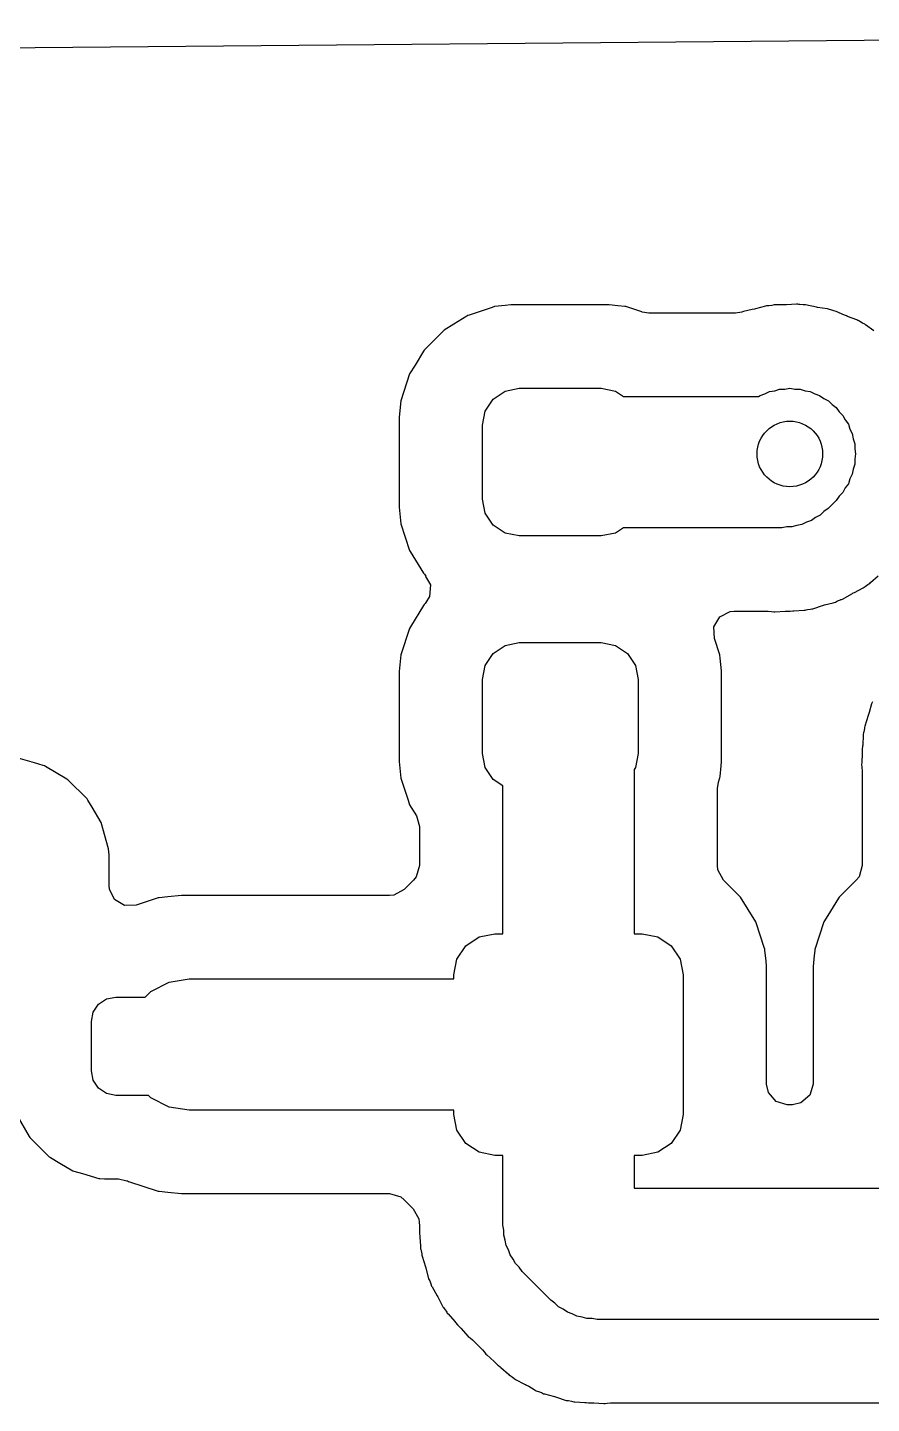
# Model space of a CAD drawing. Extents: x 3.66 to 6.11, y -3.76 to -2.33.
# Drawn here: x 4.3386 to 4.5412, y -2.6609 to -2.3308 of the extents above; entities that cross this region are included whole.
import ezdxf

# ---------------------------------------------------------------- set-up
doc = ezdxf.new("R2010")
doc.units = 0
doc.header["$MEASUREMENT"] = 0
doc.layers.add('BLACK', color=7, linetype='CONTINUOUS')

msp = doc.modelspace()

# ---------------------------------------------------------------- linework, layer by layer
at = {"layer": 'BLACK', "linetype": 'CONTINUOUS'}
for p, q in [((3.99493, -2.33856), (4.88476, -2.33075)), ((4.44411, -2.4), (4.44101, -2.40192)), ((4.44436, -2.39985), (4.44411, -2.4)), ((4.44411, -2.4), (4.44411, -2.4)), ((4.44463, -2.39976), (4.44436, -2.39985)), ((4.45018, -2.39791), (4.44463, -2.39976)), ((4.44463, -2.39976), (4.44463, -2.39976)), ((4.45075, -2.39772), (4.45018, -2.39791)), ((4.4533, -2.39746), (4.45075, -2.39772)), ((4.45465, -2.39732), (4.4533, -2.39746)), ((4.45477, -2.3973), (4.45465, -2.39732)), ((4.45465, -2.39732), (4.45465, -2.39732)), ((4.4783, -2.3973), (4.45477, -2.3973)), ((4.48038, -2.39752), (4.4783, -2.3973)), ((4.482, -2.39768), (4.48038, -2.39752)), ((4.48227, -2.39771), (4.482, -2.39768)), ((4.482, -2.39768), (4.482, -2.39768)), ((4.48608, -2.39897), (4.48227, -2.39771)), ((4.48622, -2.39902), (4.48608, -2.39897)), ((4.48778, -2.39927), (4.48622, -2.39902)), ((4.50859, -2.39927), (4.48778, -2.39927)), ((4.51013, -2.39903), (4.50859, -2.39927)), ((4.5103, -2.39897), (4.51013, -2.39903)), ((4.51054, -2.39887), (4.5103, -2.39897)), ((4.51262, -2.39842), (4.51054, -2.39887)), ((4.51317, -2.39831), (4.51262, -2.39842)), ((4.51343, -2.39825), (4.51317, -2.39831)), ((4.51578, -2.39762), (4.51343, -2.39825)), ((4.51603, -2.39755), (4.51578, -2.39762)), ((4.51578, -2.39762), (4.51578, -2.39762)), ((4.51658, -2.39752), (4.51603, -2.39755)), ((4.51735, -2.39742), (4.51658, -2.39752)), ((4.51789, -2.3973), (4.51735, -2.39742)), ((4.52059, -2.3973), (4.51789, -2.3973)), ((4.52085, -2.3973), (4.52059, -2.3973)), ((4.52328, -2.39717), (4.52085, -2.3973)), ((4.52354, -2.39716), (4.52328, -2.39717)), ((4.52328, -2.39717), (4.52328, -2.39717)), ((4.52379, -2.3972), (4.52354, -2.39716)), ((4.52408, -2.39724), (4.52379, -2.3972)), ((4.52379, -2.3972), (4.52379, -2.3972)), ((4.52486, -2.3973), (4.52408, -2.39724)), ((4.52541, -2.3973), (4.52486, -2.3973)), ((4.52805, -2.39786), (4.52541, -2.3973)), ((4.5283, -2.39791), (4.52805, -2.39786)), ((4.53071, -2.39829), (4.5283, -2.39791)), ((4.53096, -2.39833), (4.53071, -2.39829)), ((4.53071, -2.39829), (4.53071, -2.39829)), ((4.5312, -2.39842), (4.53096, -2.39833)), ((4.53148, -2.39853), (4.5312, -2.39842)), ((4.5312, -2.39842), (4.5312, -2.39842)), ((4.53223, -2.39875), (4.53148, -2.39853)), ((4.53277, -2.39887), (4.53223, -2.39875)), ((4.53478, -2.39976), (4.53277, -2.39887)), ((4.53523, -2.39996), (4.53478, -2.39976)), ((4.53547, -2.40006), (4.53523, -2.39996)), ((4.53774, -2.40093), (4.53547, -2.40006)), ((4.43863, -2.4034), (4.43388, -2.40816)), ((4.44101, -2.40192), (4.43863, -2.4034)), ((4.53798, -2.40103), (4.53774, -2.40093)), ((4.53774, -2.40093), (4.53774, -2.40093)), ((4.5382, -2.40117), (4.53798, -2.40103)), ((4.53845, -2.40133), (4.5382, -2.40117)), ((4.53913, -2.4017), (4.53845, -2.40133)), ((4.53964, -2.40192), (4.53913, -2.4017)), ((4.53985, -2.40208), (4.53964, -2.40192)), ((4.54181, -2.40351), (4.53985, -2.40208)), ((4.43372, -2.40841), (4.43167, -2.41174)), ((4.43388, -2.40816), (4.43372, -2.40841)), ((4.43372, -2.40841), (4.43372, -2.40841)), ((4.43167, -2.41174), (4.43034, -2.41389)), ((4.43034, -2.41389), (4.42822, -2.42029)), ((4.44851, -2.42279), (4.45043, -2.41992)), ((4.45043, -2.41992), (4.4533, -2.418)), ((4.4533, -2.418), (4.45669, -2.41732)), ((4.45669, -2.41732), (4.47638, -2.41732)), ((4.47638, -2.41732), (4.47977, -2.418)), ((4.47977, -2.418), (4.4817, -2.41929)), ((4.4817, -2.41929), (4.51416, -2.41929)), ((4.51416, -2.41929), (4.5145, -2.41904)), ((4.5145, -2.41904), (4.51568, -2.41866)), ((4.51568, -2.41866), (4.51679, -2.41809)), ((4.51679, -2.41809), (4.51801, -2.4179)), ((4.51801, -2.4179), (4.51919, -2.41752)), ((4.51919, -2.41752), (4.52043, -2.41752)), ((4.52043, -2.41752), (4.52165, -2.41732)), ((4.52165, -2.41732), (4.52288, -2.41752)), ((4.52288, -2.41752), (4.52412, -2.41752)), ((4.52412, -2.41752), (4.5253, -2.4179)), ((4.5253, -2.4179), (4.52652, -2.41809)), ((4.52652, -2.41809), (4.52762, -2.41866)), ((4.52762, -2.41866), (4.5288, -2.41904)), ((4.5288, -2.41904), (4.52981, -2.41977)), ((4.52981, -2.41977), (4.53091, -2.42033)), ((4.42822, -2.42029), (4.42781, -2.42426)), ((4.44783, -2.42618), (4.44851, -2.42279)), ((4.53091, -2.42033), (4.53179, -2.42121)), ((4.53179, -2.42121), (4.53279, -2.42194)), ((4.53279, -2.42194), (4.53352, -2.42294)), ((4.53352, -2.42294), (4.53439, -2.42381)), ((4.42781, -2.42426), (4.42781, -2.44582)), ((4.44783, -2.4439), (4.44783, -2.42618)), ((4.53439, -2.42381), (4.53496, -2.42492)), ((4.53496, -2.42492), (4.53569, -2.42592)), ((4.53569, -2.42592), (4.53607, -2.4271)), ((4.53607, -2.4271), (4.53663, -2.4282)), ((4.53663, -2.4282), (4.53682, -2.42943)), ((4.53682, -2.42943), (4.53721, -2.43061)), ((4.53721, -2.43061), (4.53721, -2.43185)), ((4.53721, -2.43185), (4.5374, -2.43307)), ((4.5374, -2.43307), (4.53721, -2.43429)), ((4.53721, -2.43553), (4.53682, -2.43671)), ((4.53721, -2.43429), (4.53721, -2.43553)), ((4.53607, -2.43904), (4.53569, -2.44022)), ((4.53663, -2.43794), (4.53607, -2.43904)), ((4.53682, -2.43671), (4.53663, -2.43794)), ((4.53352, -2.4432), (4.53279, -2.44421)), ((4.53439, -2.44233), (4.53352, -2.4432)), ((4.53496, -2.44122), (4.53439, -2.44233)), ((4.53569, -2.44022), (4.53496, -2.44122)), ((4.42781, -2.44582), (4.42823, -2.44984)), ((4.44851, -2.44729), (4.44783, -2.4439)), ((4.53082, -2.44617), (4.52982, -2.4469)), ((4.53279, -2.44421), (4.53082, -2.44617)), ((4.42823, -2.44984), (4.43036, -2.45623)), ((4.45043, -2.45016), (4.44851, -2.44729)), ((4.52566, -2.44945), (4.52455, -2.45002)), ((4.52683, -2.44907), (4.52566, -2.44945)), ((4.52784, -2.44834), (4.52683, -2.44907)), ((4.52894, -2.44778), (4.52784, -2.44834)), ((4.52982, -2.4469), (4.52894, -2.44778)), ((4.4533, -2.45208), (4.45043, -2.45016)), ((4.45669, -2.45276), (4.4533, -2.45208)), ((4.47638, -2.45276), (4.45669, -2.45276)), ((4.47977, -2.45208), (4.47638, -2.45276)), ((4.4817, -2.45079), (4.47977, -2.45208)), ((4.51969, -2.45079), (4.4817, -2.45079)), ((4.52091, -2.45059), (4.51969, -2.45079)), ((4.52215, -2.45059), (4.52091, -2.45059)), ((4.52333, -2.45021), (4.52215, -2.45059)), ((4.52455, -2.45002), (4.52333, -2.45021)), ((4.43036, -2.45623), (4.43052, -2.45648)), ((4.43052, -2.45648), (4.43052, -2.45648)), ((4.43052, -2.45648), (4.43372, -2.46166)), ((4.43372, -2.46166), (4.43391, -2.46196)), ((4.43391, -2.46196), (4.43411, -2.46216)), ((4.43411, -2.46216), (4.43429, -2.46239)), ((4.43429, -2.46239), (4.43421, -2.46245)), ((4.43421, -2.46245), (4.43534, -2.4645)), ((4.54102, -2.46396), (4.54283, -2.46233)), ((4.43534, -2.4645), (4.43514, -2.46728)), ((4.53687, -2.46642), (4.53713, -2.4663)), ((4.53713, -2.4663), (4.53927, -2.4652)), ((4.53927, -2.4652), (4.5397, -2.46485)), ((4.5397, -2.46485), (4.54035, -2.46441)), ((4.54035, -2.46441), (4.5406, -2.46427)), ((4.5406, -2.46427), (4.54082, -2.46414)), ((4.5406, -2.46427), (4.5406, -2.46427)), ((4.54082, -2.46414), (4.54102, -2.46396)), ((4.54102, -2.46396), (4.54102, -2.46396)), ((4.43372, -2.46943), (4.43057, -2.47454)), ((4.43388, -2.46918), (4.43372, -2.46943)), ((4.43372, -2.46943), (4.43372, -2.46943)), ((4.43408, -2.46898), (4.43388, -2.46918)), ((4.43426, -2.46875), (4.43408, -2.46898)), ((4.43514, -2.46728), (4.43422, -2.46872)), ((4.43422, -2.46872), (4.43426, -2.46875)), ((4.52716, -2.47022), (4.52972, -2.46939)), ((4.52972, -2.46939), (4.52997, -2.46931)), ((4.52997, -2.46931), (4.53205, -2.46876)), ((4.53205, -2.46876), (4.53232, -2.46868)), ((4.53232, -2.46868), (4.53257, -2.46862)), ((4.53232, -2.46868), (4.53232, -2.46868)), ((4.53257, -2.46862), (4.53307, -2.46836)), ((4.53307, -2.46836), (4.53379, -2.46807)), ((4.53379, -2.46807), (4.5338, -2.46806)), ((4.5338, -2.46806), (4.53392, -2.46802)), ((4.53392, -2.46802), (4.53407, -2.46798)), ((4.53407, -2.46798), (4.53431, -2.46789)), ((4.53407, -2.46798), (4.53407, -2.46798)), ((4.53431, -2.46789), (4.53665, -2.46655)), ((4.53665, -2.46655), (4.53687, -2.46642)), ((4.50343, -2.47454), (4.50485, -2.47214)), ((4.50485, -2.47214), (4.50735, -2.47089)), ((4.50735, -2.47089), (4.50824, -2.47081)), ((4.50824, -2.47081), (4.51648, -2.47081)), ((4.51648, -2.47081), (4.51726, -2.47087)), ((4.51726, -2.47087), (4.5178, -2.47095)), ((4.5178, -2.47095), (4.51806, -2.47094)), ((4.51806, -2.47094), (4.52049, -2.47081)), ((4.51806, -2.47094), (4.51806, -2.47094)), ((4.52049, -2.47081), (4.52075, -2.47081)), ((4.52075, -2.47081), (4.52156, -2.47081)), ((4.52156, -2.47081), (4.52169, -2.47079)), ((4.52169, -2.47079), (4.52236, -2.47072)), ((4.52169, -2.47079), (4.52169, -2.47079)), ((4.52236, -2.47072), (4.52262, -2.4707)), ((4.52262, -2.4707), (4.52505, -2.47057)), ((4.52505, -2.47057), (4.52531, -2.47056)), ((4.52505, -2.47057), (4.52505, -2.47057)), ((4.52531, -2.47056), (4.52556, -2.47049)), ((4.52556, -2.47049), (4.52585, -2.47042)), ((4.52556, -2.47049), (4.52556, -2.47049)), ((4.52585, -2.47042), (4.52661, -2.47028)), ((4.52661, -2.47028), (4.5269, -2.47025)), ((4.5269, -2.47025), (4.52716, -2.47022)), ((4.5269, -2.47025), (4.5269, -2.47025)), ((4.43034, -2.47492), (4.42822, -2.48131)), ((4.43057, -2.47454), (4.43034, -2.47492)), ((4.50353, -2.47734), (4.50343, -2.47454)), ((4.45043, -2.48094), (4.4533, -2.47902)), ((4.4533, -2.47902), (4.45669, -2.47835)), ((4.45669, -2.47835), (4.47638, -2.47835)), ((4.47638, -2.47835), (4.47977, -2.47902)), ((4.47977, -2.47902), (4.48264, -2.48094)), ((4.50484, -2.48126), (4.50353, -2.47734)), ((4.42822, -2.48131), (4.42781, -2.48529)), ((4.44851, -2.48381), (4.45043, -2.48094)), ((4.48264, -2.48094), (4.48456, -2.48381)), ((4.50492, -2.4821), (4.50484, -2.48126)), ((4.50524, -2.48513), (4.50492, -2.4821)), ((4.42781, -2.48529), (4.42781, -2.50684)), ((4.44783, -2.4872), (4.44851, -2.48381)), ((4.48456, -2.48381), (4.48524, -2.4872)), ((4.50526, -2.48529), (4.50524, -2.48513)), ((4.50526, -2.50684), (4.50526, -2.48529)), ((4.44783, -2.50492), (4.44783, -2.4872)), ((4.48524, -2.4872), (4.48524, -2.50492)), ((4.54148, -2.49252), (4.54123, -2.49302)), ((4.54046, -2.49587), (4.53962, -2.49843)), ((4.54053, -2.49562), (4.54046, -2.49587)), ((4.54066, -2.49514), (4.54053, -2.49562)), ((4.54123, -2.49302), (4.54066, -2.49514)), ((4.53957, -2.49898), (4.53942, -2.49974)), ((4.5396, -2.49869), (4.53957, -2.49898)), ((4.53962, -2.49843), (4.5396, -2.49869)), ((4.5396, -2.49869), (4.5396, -2.49869)), ((4.53927, -2.50054), (4.53914, -2.50297)), ((4.53928, -2.50028), (4.53927, -2.50054)), ((4.53927, -2.50054), (4.53927, -2.50054)), ((4.53935, -2.50003), (4.53928, -2.50028)), ((4.53942, -2.49974), (4.53935, -2.50003)), ((4.44851, -2.50831), (4.44783, -2.50492)), ((4.48524, -2.50492), (4.48456, -2.50831)), ((4.53903, -2.5051), (4.53893, -2.50697)), ((4.53904, -2.50484), (4.53903, -2.5051)), ((4.53905, -2.5039), (4.53904, -2.50403)), ((4.53904, -2.50403), (4.53904, -2.50484)), ((4.53912, -2.50323), (4.53905, -2.5039)), ((4.53914, -2.50297), (4.53912, -2.50323)), ((4.34031, -2.50722), (4.33637, -2.50608)), ((4.34236, -2.50782), (4.34031, -2.50722)), ((4.34266, -2.50791), (4.34236, -2.50782)), ((4.34236, -2.50782), (4.34236, -2.50782)), ((4.34293, -2.50807), (4.34266, -2.50791)), ((4.34803, -2.51108), (4.34293, -2.50807)), ((4.34293, -2.50807), (4.34293, -2.50807)), ((4.42781, -2.50684), (4.42823, -2.51087)), ((4.45043, -2.51118), (4.44851, -2.50831)), ((4.48456, -2.50831), (4.48425, -2.50878)), ((4.48425, -2.50878), (4.48425, -2.54823)), ((4.50488, -2.51048), (4.50515, -2.50791)), ((4.50515, -2.50791), (4.50526, -2.50684)), ((4.53893, -2.50697), (4.53889, -2.50779)), ((4.53889, -2.50779), (4.53893, -2.50804)), ((4.53893, -2.50804), (4.53897, -2.50833)), ((4.53897, -2.50833), (4.53904, -2.50911)), ((4.53904, -2.50911), (4.53904, -2.53183)), ((4.3483, -2.51124), (4.34803, -2.51108)), ((4.34803, -2.51108), (4.34803, -2.51108)), ((4.35293, -2.51587), (4.3483, -2.51124)), ((4.42823, -2.51087), (4.42832, -2.51112)), ((4.42832, -2.51112), (4.42999, -2.51614)), ((4.45276, -2.51274), (4.45043, -2.51118)), ((4.50427, -2.51336), (4.50452, -2.5118)), ((4.50452, -2.5118), (4.50476, -2.51107)), ((4.50476, -2.51107), (4.50485, -2.51082)), ((4.50485, -2.51082), (4.50488, -2.51048)), ((4.35309, -2.51614), (4.35293, -2.51587)), ((4.45276, -2.54823), (4.45276, -2.51274)), ((4.50427, -2.53184), (4.50427, -2.51336)), ((4.35411, -2.51786), (4.35309, -2.51614)), ((4.35309, -2.51614), (4.35309, -2.51614)), ((4.35627, -2.52151), (4.35411, -2.51786)), ((4.42999, -2.51614), (4.43036, -2.51725)), ((4.43036, -2.51725), (4.43199, -2.51989)), ((4.35809, -2.5278), (4.35627, -2.52151)), ((4.43199, -2.51989), (4.43274, -2.5225)), ((4.43274, -2.5225), (4.43274, -2.53183)), ((4.35821, -2.52927), (4.35809, -2.5278)), ((4.35821, -2.53662), (4.35821, -2.52927)), ((4.43274, -2.53183), (4.43195, -2.53451)), ((4.50439, -2.5329), (4.50427, -2.53184)), ((4.53904, -2.53183), (4.53825, -2.53451)), ((4.43129, -2.53534), (4.42916, -2.53747)), ((4.43195, -2.53451), (4.43129, -2.53534)), ((4.50573, -2.53535), (4.50439, -2.5329)), ((4.50978, -2.5394), (4.50573, -2.53535)), ((4.53759, -2.53534), (4.53349, -2.53944)), ((4.53825, -2.53451), (4.53759, -2.53534)), ((4.35828, -2.53747), (4.35821, -2.53662)), ((4.35951, -2.53998), (4.35828, -2.53747)), ((4.42659, -2.53892), (4.42554, -2.53904)), ((4.42905, -2.53758), (4.42659, -2.53892)), ((4.42916, -2.53747), (4.42905, -2.53758)), ((4.36191, -2.54142), (4.35951, -2.53998)), ((4.3647, -2.54134), (4.36191, -2.54142)), ((4.36998, -2.53962), (4.3647, -2.54134)), ((4.37024, -2.5396), (4.36998, -2.53962)), ((4.37234, -2.53938), (4.37024, -2.5396)), ((4.37024, -2.5396), (4.37024, -2.5396)), ((4.37559, -2.53904), (4.37234, -2.53938)), ((4.42554, -2.53904), (4.37559, -2.53904)), ((4.51345, -2.54532), (4.50978, -2.5394)), ((4.53334, -2.53968), (4.53076, -2.54386)), ((4.53349, -2.53944), (4.53334, -2.53968)), ((4.53334, -2.53968), (4.53334, -2.53968)), ((4.51354, -2.54559), (4.51345, -2.54532)), ((4.51551, -2.55152), (4.51354, -2.54559)), ((4.52984, -2.54536), (4.52765, -2.55197)), ((4.53076, -2.54386), (4.52984, -2.54536)), ((4.44702, -2.54898), (4.45079, -2.54823)), ((4.45079, -2.54823), (4.45276, -2.54823)), ((4.48425, -2.54823), (4.48622, -2.54823)), ((4.48622, -2.54823), (4.48999, -2.54898)), ((4.44169, -2.5543), (4.44383, -2.55111)), ((4.44383, -2.55111), (4.44702, -2.54898)), ((4.48999, -2.54898), (4.49318, -2.55111)), ((4.49318, -2.55111), (4.49531, -2.5543)), ((4.51565, -2.55192), (4.51551, -2.55152)), ((4.51568, -2.55219), (4.51565, -2.55192)), ((4.51594, -2.55474), (4.51568, -2.55219)), ((4.51568, -2.55219), (4.51568, -2.55219)), ((4.52765, -2.55197), (4.52762, -2.55224)), ((4.44094, -2.55807), (4.44169, -2.5543)), ((4.49531, -2.5543), (4.49606, -2.55807)), ((4.51608, -2.55609), (4.51594, -2.55474)), ((4.5275, -2.5534), (4.52722, -2.55609)), ((4.52762, -2.55224), (4.5275, -2.5534)), ((4.52762, -2.55224), (4.52762, -2.55224)), ((4.44094, -2.55906), (4.44094, -2.55807)), ((4.49606, -2.55807), (4.49606, -2.59154)), ((4.51608, -2.58427), (4.51608, -2.55609)), ((4.52722, -2.55609), (4.52722, -2.58427)), ((4.36688, -2.56339), (4.3682, -2.56206)), ((4.3682, -2.56206), (4.37259, -2.55983)), ((4.37259, -2.55983), (4.37746, -2.55906)), ((4.37746, -2.55906), (4.44094, -2.55906)), ((4.35439, -2.56703), (4.35567, -2.56512)), ((4.35567, -2.56512), (4.35758, -2.56384)), ((4.35758, -2.56384), (4.35984, -2.56339)), ((4.35984, -2.56339), (4.36688, -2.56339)), ((4.35394, -2.56929), (4.35439, -2.56703)), ((4.35394, -2.5811), (4.35394, -2.56929)), ((4.35439, -2.58336), (4.35394, -2.5811)), ((4.35567, -2.58528), (4.35439, -2.58336)), ((4.51653, -2.58633), (4.51608, -2.58427)), ((4.52722, -2.58427), (4.52644, -2.58695)), ((4.35758, -2.58656), (4.35567, -2.58528)), ((4.35984, -2.58701), (4.35758, -2.58656)), ((4.36767, -2.58701), (4.35984, -2.58701)), ((4.3682, -2.58754), (4.36767, -2.58701)), ((4.37259, -2.58978), (4.3682, -2.58754)), ((4.51836, -2.58844), (4.51653, -2.58633)), ((4.52104, -2.58923), (4.51836, -2.58844)), ((4.52644, -2.58695), (4.52432, -2.58878)), ((4.33602, -2.59175), (4.33904, -2.59685)), ((4.37746, -2.59055), (4.37259, -2.58978)), ((4.44094, -2.59055), (4.37746, -2.59055)), ((4.44094, -2.59154), (4.44094, -2.59055)), ((4.44169, -2.5953), (4.44094, -2.59154)), ((4.49606, -2.59154), (4.49531, -2.5953)), ((4.52226, -2.58923), (4.52104, -2.58923)), ((4.52432, -2.58878), (4.52226, -2.58923)), ((4.33904, -2.59685), (4.33904, -2.59685)), ((4.33904, -2.59685), (4.33919, -2.59712)), ((4.33919, -2.59712), (4.34383, -2.60175)), ((4.44383, -2.5985), (4.44169, -2.5953)), ((4.49531, -2.5953), (4.49318, -2.5985)), ((4.44702, -2.60063), (4.44383, -2.5985)), ((4.45079, -2.60138), (4.44702, -2.60063)), ((4.45276, -2.60138), (4.45079, -2.60138)), ((4.45276, -2.61811), (4.45276, -2.60138)), ((4.48622, -2.60138), (4.48425, -2.60138)), ((4.48425, -2.60138), (4.48425, -2.60925)), ((4.48999, -2.60063), (4.48622, -2.60138)), ((4.49318, -2.5985), (4.48999, -2.60063)), ((4.34383, -2.60175), (4.3441, -2.60191)), ((4.3441, -2.60191), (4.3441, -2.60191)), ((4.3441, -2.60191), (4.34639, -2.60326)), ((4.34639, -2.60326), (4.34946, -2.60508)), ((4.34946, -2.60508), (4.34976, -2.60517)), ((4.34976, -2.60517), (4.34976, -2.60517)), ((4.34976, -2.60517), (4.35182, -2.60577)), ((4.35182, -2.60577), (4.35575, -2.60691)), ((4.35575, -2.60691), (4.35601, -2.60693)), ((4.35601, -2.60693), (4.35601, -2.60693)), ((4.35601, -2.60693), (4.35713, -2.60702)), ((4.35713, -2.60702), (4.35713, -2.60702)), ((4.35713, -2.60702), (4.35722, -2.60703)), ((4.35722, -2.60703), (4.36043, -2.60703)), ((4.36043, -2.60703), (4.36245, -2.60746)), ((4.36245, -2.60746), (4.36261, -2.60753)), ((4.36261, -2.60753), (4.36283, -2.60766)), ((4.36283, -2.60766), (4.36998, -2.60998)), ((4.36998, -2.60998), (4.37024, -2.61001)), ((4.37024, -2.61001), (4.37024, -2.61001)), ((4.37024, -2.61001), (4.37234, -2.61023)), ((4.37234, -2.61023), (4.37559, -2.61057)), ((4.37559, -2.61057), (4.42553, -2.61057)), ((4.42553, -2.61057), (4.42822, -2.61136)), ((4.42822, -2.61136), (4.42904, -2.61202)), ((4.48425, -2.60925), (4.61848, -2.60925)), ((4.42904, -2.61202), (4.4312, -2.61418)), ((4.4312, -2.61418), (4.43254, -2.61663)), ((4.43254, -2.61663), (4.43265, -2.61743)), ((4.43265, -2.61743), (4.43269, -2.61826)), ((4.45295, -2.61933), (4.45276, -2.61811)), ((4.43269, -2.61826), (4.43273, -2.61892)), ((4.43273, -2.61892), (4.43274, -2.61918)), ((4.43274, -2.61918), (4.43274, -2.61998)), ((4.43274, -2.61998), (4.43275, -2.62011)), ((4.43275, -2.62011), (4.43275, -2.62011)), ((4.43275, -2.62011), (4.43282, -2.62079)), ((4.43282, -2.62079), (4.43284, -2.62105)), ((4.43284, -2.62105), (4.43295, -2.62312)), ((4.45295, -2.62057), (4.45295, -2.61933)), ((4.45333, -2.62175), (4.45295, -2.62057)), ((4.43295, -2.62312), (4.43298, -2.62374)), ((4.43298, -2.62374), (4.43305, -2.62399)), ((4.43305, -2.62399), (4.43305, -2.62399)), ((4.43305, -2.62399), (4.43313, -2.62427)), ((4.43313, -2.62427), (4.43327, -2.62504)), ((4.45353, -2.62298), (4.45333, -2.62175)), ((4.45409, -2.62408), (4.45353, -2.62298)), ((4.45447, -2.62526), (4.45409, -2.62408)), ((4.43327, -2.62504), (4.4333, -2.62533)), ((4.4333, -2.62533), (4.4333, -2.62533)), ((4.4333, -2.62533), (4.43333, -2.62559)), ((4.43333, -2.62559), (4.43416, -2.62815)), ((4.43416, -2.62815), (4.43423, -2.6284)), ((4.4552, -2.62626), (4.45447, -2.62526)), ((4.45576, -2.62737), (4.4552, -2.62626)), ((4.45664, -2.62824), (4.45576, -2.62737)), ((4.43423, -2.6284), (4.43493, -2.631)), ((4.43493, -2.631), (4.43518, -2.63149)), ((4.45737, -2.62925), (4.45664, -2.62824)), ((4.46426, -2.63614), (4.45737, -2.62925)), ((4.43518, -2.63149), (4.43548, -2.63221)), ((4.43548, -2.63221), (4.43565, -2.63274)), ((4.43565, -2.63274), (4.43578, -2.63296)), ((4.43578, -2.63296), (4.43578, -2.63296)), ((4.43578, -2.63296), (4.43699, -2.63507)), ((4.43699, -2.63507), (4.43712, -2.6353)), ((4.43712, -2.6353), (4.43834, -2.6377)), ((4.43834, -2.6377), (4.4385, -2.6379)), ((4.4385, -2.6379), (4.4385, -2.6379)), ((4.4385, -2.6379), (4.43869, -2.63813)), ((4.46526, -2.63686), (4.46426, -2.63614)), ((4.46614, -2.63774), (4.46526, -2.63686)), ((4.46724, -2.6383), (4.46614, -2.63774)), ((4.43869, -2.63813), (4.43913, -2.63877)), ((4.43913, -2.63877), (4.43928, -2.63902)), ((4.43928, -2.63902), (4.43928, -2.63902)), ((4.43928, -2.63902), (4.43941, -2.63925)), ((4.43941, -2.63925), (4.43958, -2.63944)), ((4.43958, -2.63944), (4.43958, -2.63944)), ((4.43958, -2.63944), (4.44121, -2.64125)), ((4.44121, -2.64125), (4.44138, -2.64145)), ((4.46824, -2.63903), (4.46724, -2.6383)), ((4.46942, -2.63941), (4.46824, -2.63903)), ((4.47053, -2.63998), (4.46942, -2.63941)), ((4.47175, -2.64017), (4.47053, -2.63998)), ((4.47293, -2.64055), (4.47175, -2.64017)), ((4.47417, -2.64055), (4.47293, -2.64055)), ((4.47539, -2.64075), (4.47417, -2.64055)), ((4.625, -2.64075), (4.47539, -2.64075)), ((4.44138, -2.64145), (4.44189, -2.64208)), ((4.44189, -2.64208), (4.44246, -2.64265)), ((4.44246, -2.64265), (4.44264, -2.64284)), ((4.44264, -2.64284), (4.44444, -2.64484)), ((4.44444, -2.64484), (4.44465, -2.64499)), ((4.44465, -2.64499), (4.44465, -2.64499)), ((4.44465, -2.64499), (4.44489, -2.64516)), ((4.44489, -2.64516), (4.44548, -2.64567)), ((4.44548, -2.64567), (4.44784, -2.64802)), ((4.44784, -2.64802), (4.44834, -2.64862)), ((4.44834, -2.64862), (4.44867, -2.64907)), ((4.44867, -2.64907), (4.44886, -2.64924)), ((4.44886, -2.64924), (4.45067, -2.65087)), ((4.45067, -2.65087), (4.45086, -2.65105)), ((4.45086, -2.65105), (4.45143, -2.65162)), ((4.45143, -2.65162), (4.45169, -2.65183)), ((4.45169, -2.65183), (4.45206, -2.65213)), ((4.45206, -2.65213), (4.45225, -2.65229)), ((4.45225, -2.65229), (4.45406, -2.65392)), ((4.45406, -2.65392), (4.45406, -2.65392)), ((4.45406, -2.65392), (4.45425, -2.6541)), ((4.45425, -2.6541), (4.45448, -2.65423)), ((4.45448, -2.65423), (4.45448, -2.65423)), ((4.45448, -2.65423), (4.45473, -2.65437)), ((4.45473, -2.65437), (4.45538, -2.65481)), ((4.45538, -2.65481), (4.45581, -2.65516)), ((4.45581, -2.65516), (4.45797, -2.65626)), ((4.45797, -2.65626), (4.45821, -2.65639)), ((4.45821, -2.65639), (4.45843, -2.65651)), ((4.45843, -2.65651), (4.45895, -2.6568)), ((4.45895, -2.6568), (4.46024, -2.65755)), ((4.46024, -2.65755), (4.46077, -2.65786)), ((4.46077, -2.65786), (4.46101, -2.65794)), ((4.46101, -2.65794), (4.46101, -2.65794)), ((4.46101, -2.65794), (4.46129, -2.65803)), ((4.46129, -2.65803), (4.46201, -2.65832)), ((4.46201, -2.65832), (4.46251, -2.65858)), ((4.46251, -2.65858), (4.46276, -2.65864)), ((4.46276, -2.65864), (4.46276, -2.65864)), ((4.46276, -2.65864), (4.46511, -2.65927)), ((4.46511, -2.65927), (4.46535, -2.65935)), ((4.46535, -2.65935), (4.46792, -2.66018)), ((4.46792, -2.66018), (4.46817, -2.66021)), ((4.46817, -2.66021), (4.46817, -2.66021)), ((4.46817, -2.66021), (4.46847, -2.66024)), ((4.46847, -2.66024), (4.46923, -2.66038)), ((4.46923, -2.66038), (4.46977, -2.66052)), ((4.46977, -2.66052), (4.47003, -2.66054)), ((4.47003, -2.66054), (4.47003, -2.66054)), ((4.47003, -2.66054), (4.47246, -2.66066)), ((4.47246, -2.66066), (4.47271, -2.66068)), ((4.47271, -2.66068), (4.47328, -2.66074)), ((4.47328, -2.66074), (4.47352, -2.66077)), ((4.47352, -2.66077), (4.47433, -2.66077)), ((4.47433, -2.66077), (4.47459, -2.66077)), ((4.47459, -2.66077), (4.47702, -2.6609)), ((4.47702, -2.6609), (4.47702, -2.6609)), ((4.47702, -2.6609), (4.47728, -2.66092)), ((4.47728, -2.66092), (4.47782, -2.66083)), ((4.47782, -2.66083), (4.4786, -2.66077)), ((4.4786, -2.66077), (4.62179, -2.66077))]:
    msp.add_line(p, q, dxfattribs=at)
at = {"layer": 'BLACK'}
msp.add_circle((4.52165, -2.43307), 0.00787, dxfattribs=at)

doc.saveas('drawing.dxf')
